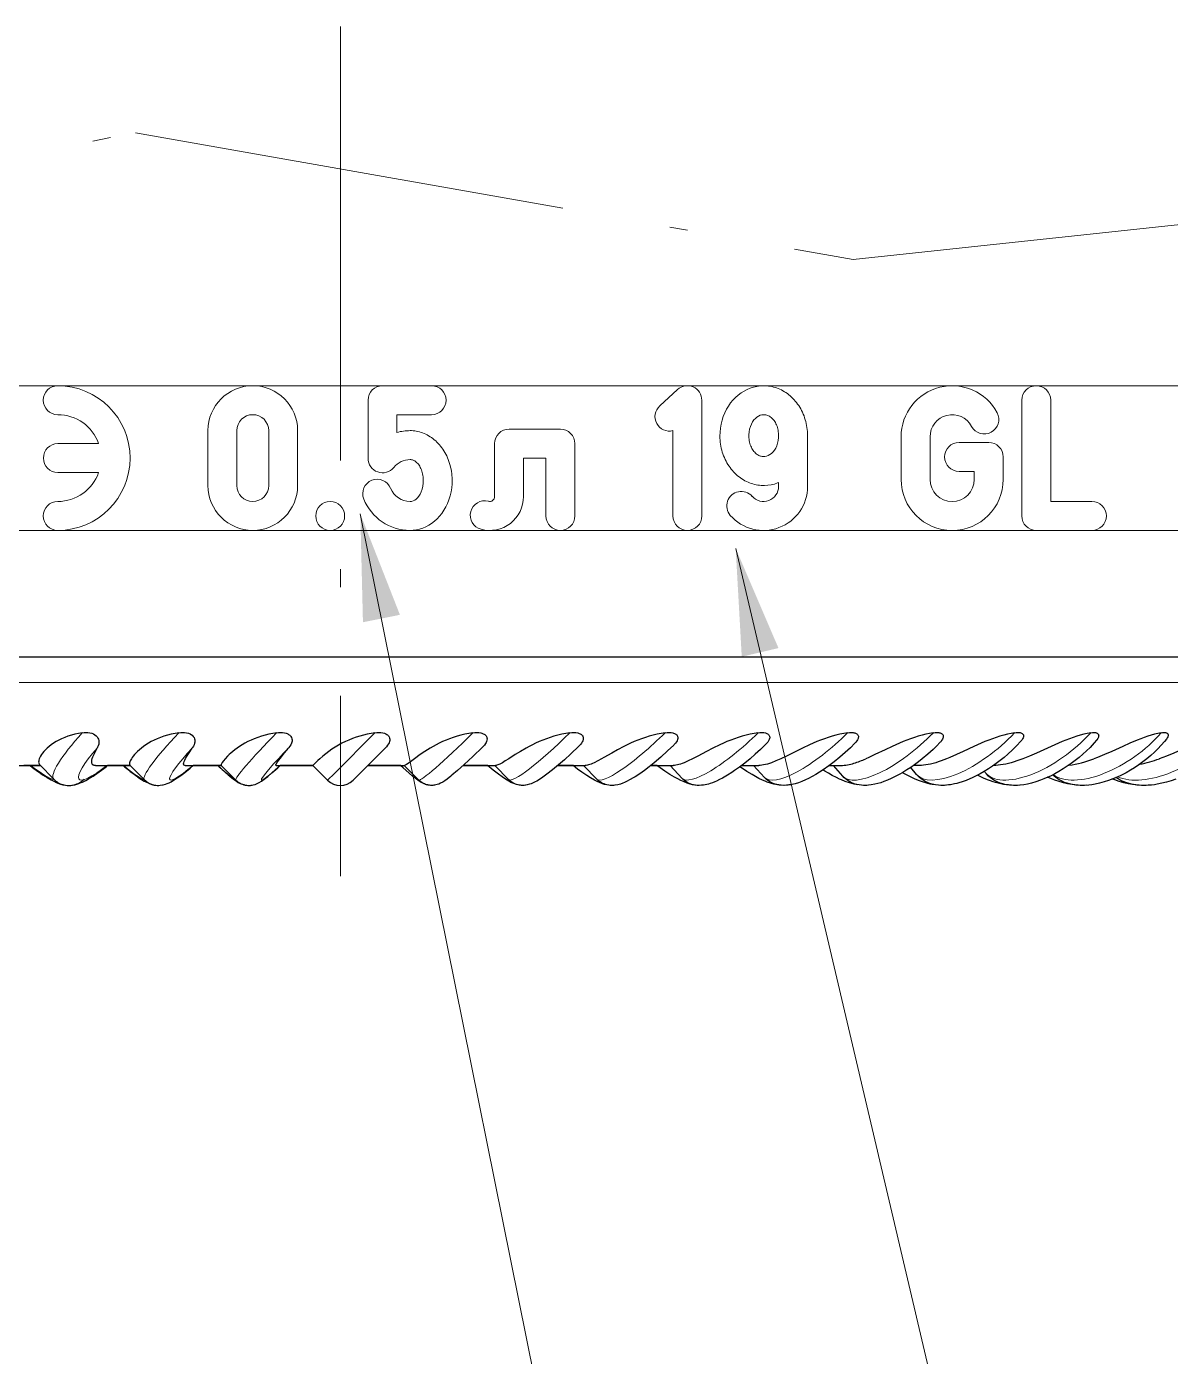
# Model space of a CAD drawing. Extents: x 0 to 297, y 0 to 420.
# Drawn here: x 215.02 to 246.64, y 127.89 to 164.65 of the extents above; entities that cross this region are included whole.
import ezdxf

# ---------------------------------------------------------------- set-up
doc = ezdxf.new("R2010")
doc.units = 0
doc.linetypes.add('DASHDOT', pattern=[18.5, 12, -3, 0.5, -3])

msp = doc.modelspace()

# ---------------------------------------------------------------- linework, layer by layer
at = {"linetype": 'DASHDOT', "lineweight": 13}
for p, q in [((223.697, 164.652), (223.697, 141.16)), ((183.96, 155.135), (218.029, 161.716)), ((218.029, 161.716), (237.876, 158.213)), ((237.876, 158.213), (263.559, 160.973))]:
    msp.add_line(p, q, dxfattribs=at)
at = {"lineweight": 13}
for p, q in [((217.071, 154.723), (194.957, 154.723)), ((217.071, 154.723), (265.689, 154.723)), ((216.147, 150.723), (194.544, 150.723)), ((216.147, 150.723), (272.272, 150.723)), ((216.147, 150.723), (265.689, 150.723)), ((238.997, 146.517), (191.785, 146.517))]:
    msp.add_line(p, q, dxfattribs=at)
at = {"lineweight": 13, "ltscale": 0.033931}
msp.add_line((226.219, 154.723), (224.862, 154.723), dxfattribs=at)
at = {"lineweight": 13, "ltscale": 0.016782}
msp.add_line((233.019, 154.618), (232.523, 154.165), dxfattribs=at)
at = {"lineweight": 13, "ltscale": 0.040173}
msp.add_line((224.462, 154.323), (224.462, 152.716), dxfattribs=at)
at = {"lineweight": 13, "ltscale": 0.08}
for p, q in [((233.688, 154.323), (233.688, 151.123)), ((242.533, 154.323), (242.533, 151.123))]:
    msp.add_line(p, q, dxfattribs=at)
at = {"lineweight": 13, "ltscale": 0.07}
msp.add_line((243.333, 154.323), (243.333, 151.523), dxfattribs=at)
at = {"lineweight": 13, "ltscale": 0.02393}
msp.add_line((226.219, 153.923), (225.262, 153.923), dxfattribs=at)
at = {"lineweight": 13, "ltscale": 0.012261}
msp.add_line((225.262, 153.923), (225.262, 153.433), dxfattribs=at)
at = {"lineweight": 13, "ltscale": 0.038042}
for p, q in [((220.037, 153.484), (220.037, 151.963)), ((220.837, 153.484), (220.837, 151.963)), ((221.715, 151.963), (221.715, 153.484)), ((222.515, 151.963), (222.515, 153.484))]:
    msp.add_line(p, q, dxfattribs=at)
at = {"lineweight": 13, "ltscale": 0.035481}
msp.add_line((229.779, 153.523), (228.36, 153.523), dxfattribs=at)
at = {"lineweight": 13, "ltscale": 0.058971}
msp.add_line((232.888, 153.481), (232.888, 151.123), dxfattribs=at)
at = {"lineweight": 13, "ltscale": 0.035063}
msp.add_line((236.611, 153.343), (236.611, 151.941), dxfattribs=at)
at = {"lineweight": 13, "ltscale": 0.029454}
for p, q in [((239.197, 153.312), (239.197, 152.134)), ((239.997, 153.312), (239.997, 152.134))]:
    msp.add_line(p, q, dxfattribs=at)
at = {"lineweight": 13, "ltscale": 0.028165}
for p, q in [((215.888, 153.123), (217.014, 153.123)), ((215.888, 152.323), (217.014, 152.323))]:
    msp.add_line(p, q, dxfattribs=at)
at = {"lineweight": 13, "ltscale": 0.036552}
msp.add_line((227.96, 153.123), (227.96, 151.661), dxfattribs=at)
at = {"lineweight": 13, "ltscale": 0.050007}
msp.add_line((230.179, 153.124), (230.179, 151.123), dxfattribs=at)
at = {"lineweight": 13, "ltscale": 0.020501}
msp.add_line((240.799, 153.154), (241.619, 153.154), dxfattribs=at)
at = {"lineweight": 13, "ltscale": 0.015485}
msp.add_line((229.379, 152.723), (228.76, 152.723), dxfattribs=at)
at = {"lineweight": 13, "ltscale": 0.026552}
msp.add_line((228.76, 152.723), (228.76, 151.661), dxfattribs=at)
at = {"lineweight": 13, "ltscale": 0.04}
msp.add_line((229.379, 151.123), (229.379, 152.723), dxfattribs=at)
at = {"lineweight": 13, "ltscale": 0.015493}
msp.add_line((242.019, 152.754), (242.019, 152.134), dxfattribs=at)
at = {"lineweight": 13, "ltscale": 0.010501}
msp.add_line((240.799, 152.354), (241.219, 152.354), dxfattribs=at)
at = {"lineweight": 13, "ltscale": 0.005493}
msp.add_line((241.219, 152.354), (241.219, 152.134), dxfattribs=at)
at = {"lineweight": 13, "ltscale": 0.002642}
msp.add_line((235.811, 152.046), (235.811, 151.941), dxfattribs=at)
at = {"lineweight": 13, "ltscale": 0.028433}
msp.add_line((243.333, 151.523), (244.47, 151.523), dxfattribs=at)
at = {"lineweight": 13, "ltscale": 0.038433}
msp.add_line((242.933, 150.723), (244.47, 150.723), dxfattribs=at)
at = {"lineweight": 30}
msp.add_line((239.101, 147.223), (191.567, 147.223), dxfattribs=at)
at = {"lineweight": 30, "ltscale": 0.41815}
msp.add_line((255.827, 147.223), (239.101, 147.223), dxfattribs=at)
at = {"lineweight": 13, "ltscale": 0.415315}
msp.add_line((255.609, 146.517), (238.997, 146.517), dxfattribs=at)
at = {"lineweight": 13, "ltscale": 0.039685}
msp.add_line((224.652, 145.128), (223.53, 144.006), dxfattribs=at)
at = {"lineweight": 30, "ltscale": 0.026236}
msp.add_line((224.936, 144.705), (224.194, 143.963), dxfattribs=at)
at = {"lineweight": 30, "ltscale": 0.022856}
msp.add_line((214.495, 144.223), (215.409, 144.223), dxfattribs=at)
at = {"lineweight": 30, "ltscale": 0.011518}
msp.add_line((215.408, 144.223), (214.947, 144.223), dxfattribs=at)
at = {"lineweight": 30, "ltscale": 0.014096}
msp.add_line((215.772, 143.846), (215.38, 144.252), dxfattribs=at)
at = {"lineweight": 30, "ltscale": 0.024158}
msp.add_line((216.926, 144.223), (217.892, 144.223), dxfattribs=at)
at = {"lineweight": 30, "ltscale": 0.015733}
msp.add_line((217.893, 144.223), (217.263, 144.223), dxfattribs=at)
at = {"lineweight": 30, "ltscale": 0.014206}
msp.add_line((218.278, 143.831), (217.88, 144.236), dxfattribs=at)
at = {"lineweight": 30, "ltscale": 0.025184}
msp.add_line((219.409, 144.223), (220.417, 144.223), dxfattribs=at)
at = {"lineweight": 30, "ltscale": 0.01963}
msp.add_line((220.417, 144.223), (219.631, 144.223), dxfattribs=at)
at = {"lineweight": 30, "ltscale": 0.014264}
msp.add_line((220.809, 143.823), (220.406, 144.227), dxfattribs=at)
at = {"lineweight": 30, "ltscale": 0.025377}
for p, q in [((221.925, 144.223), (222.94, 144.223)), ((224.454, 144.223), (225.469, 144.223))]:
    msp.add_line(p, q, dxfattribs=at)
at = {"lineweight": 30, "ltscale": 0.02263}
msp.add_line((222.94, 144.223), (222.035, 144.223), dxfattribs=at)
at = {"lineweight": 30, "ltscale": 0.014268}
msp.add_line((223.344, 143.82), (222.94, 144.223), dxfattribs=at)
at = {"lineweight": 30, "ltscale": 0.014269}
for p, q in [((223.344, 143.82), (222.94, 144.223)), ((224.051, 143.82), (224.454, 144.223))]:
    msp.add_line(p, q, dxfattribs=at)
at = {"lineweight": 30, "ltscale": 0.022631}
msp.add_line((225.359, 144.223), (224.454, 144.223), dxfattribs=at)
at = {"lineweight": 30, "ltscale": 0.014222}
msp.add_line((225.864, 143.823), (225.462, 144.226), dxfattribs=at)
at = {"lineweight": 30, "ltscale": 0.016824}
msp.add_line((227.763, 144.223), (227.09, 144.223), dxfattribs=at)
at = {"lineweight": 30, "ltscale": 0.022379}
msp.add_line((227.09, 144.223), (227.985, 144.223), dxfattribs=at)
at = {"lineweight": 30, "ltscale": 0.01375}
msp.add_line((228.35, 143.831), (227.964, 144.223), dxfattribs=at)
at = {"lineweight": 30, "ltscale": 0.019133}
msp.add_line((229.703, 144.223), (230.468, 144.223), dxfattribs=at)
at = {"lineweight": 30, "ltscale": 0.010676}
msp.add_line((230.131, 144.223), (229.704, 144.223), dxfattribs=at)
at = {"lineweight": 30, "ltscale": 0.013103}
msp.add_line((230.783, 143.846), (230.419, 144.223), dxfattribs=at)
at = {"lineweight": 30, "ltscale": 0.004338}
msp.add_line((232.448, 144.223), (232.275, 144.223), dxfattribs=at)
at = {"lineweight": 30, "ltscale": 0.015615}
msp.add_line((232.275, 144.223), (232.9, 144.223), dxfattribs=at)
at = {"lineweight": 30, "ltscale": 0.012199}
msp.add_line((233.145, 143.868), (232.811, 144.223), dxfattribs=at)
at = {"lineweight": 30, "ltscale": 0.011954}
msp.add_line((234.783, 144.223), (235.261, 144.223), dxfattribs=at)
at = {"lineweight": 30, "ltscale": 0.011036}
msp.add_line((235.417, 143.896), (235.121, 144.223), dxfattribs=at)
at = {"lineweight": 30, "ltscale": 0.008101}
msp.add_line((237.211, 144.223), (237.535, 144.223), dxfattribs=at)
at = {"lineweight": 30, "ltscale": 0.009593}
msp.add_line((237.582, 143.933), (237.331, 144.223), dxfattribs=at)
at = {"lineweight": 30, "ltscale": 0.006278}
msp.add_line((239.623, 143.978), (239.464, 144.172), dxfattribs=at)
at = {"lineweight": 30, "ltscale": 0.004112}
msp.add_line((239.703, 144.223), (239.539, 144.223), dxfattribs=at)
at = {"lineweight": 13, "ltscale": 0.00658}
msp.add_line((223.53, 144.006), (223.344, 143.82), dxfattribs=at)
at = {"lineweight": 30, "ltscale": 0.00505}
msp.add_line((224.194, 143.963), (224.051, 143.82), dxfattribs=at)
at = {"lineweight": 30, "ltscale": 0.000997215}
msp.add_line((241.525, 144.033), (241.501, 144.064), dxfattribs=at)
at = {"lineweight": 13}
for points in [[(236.611, 153.343), (236.61, 153.399), (236.607, 153.455), (236.602, 153.511), (236.595, 153.567), (236.586, 153.622), (236.575, 153.676), (236.562, 153.73), (236.548, 153.783), (236.531, 153.836), (236.513, 153.887), (236.493, 153.938), (236.471, 153.988), (236.447, 154.036), (236.422, 154.083), (236.395, 154.129), (236.367, 154.174), (236.337, 154.217), (236.306, 154.259), (236.273, 154.299), (236.239, 154.337), (236.204, 154.374), (236.168, 154.409), (236.131, 154.443), (236.092, 154.475), (236.053, 154.505), (236.013, 154.533), (235.972, 154.559), (235.93, 154.583), (235.887, 154.606), (235.844, 154.626), (235.8, 154.645), (235.756, 154.661), (235.712, 154.676), (235.666, 154.688), (235.621, 154.699), (235.575, 154.708), (235.53, 154.714), (235.484, 154.719), (235.437, 154.722), (235.391, 154.722), (235.345, 154.721), (235.299, 154.717), (235.207, 154.705), (235.117, 154.684), (235.028, 154.656), (234.94, 154.619), (234.855, 154.575), (234.774, 154.524), (234.695, 154.465), (234.62, 154.399), (234.55, 154.326), (234.485, 154.247), (234.425, 154.162), (234.371, 154.071), (234.323, 153.975), (234.282, 153.874), (234.248, 153.77), (234.221, 153.663), (234.203, 153.553), (234.192, 153.442), (234.188, 153.33), (234.19, 153.274), (234.193, 153.218), (234.199, 153.163), (234.206, 153.107), (234.216, 153.052), (234.227, 152.998), (234.24, 152.944), (234.255, 152.891), (234.272, 152.839), (234.291, 152.787), (234.312, 152.737), (234.334, 152.688), (234.358, 152.64), (234.384, 152.593), (234.411, 152.547), (234.44, 152.503), (234.47, 152.46), (234.501, 152.419), (234.534, 152.379), (234.568, 152.341), (234.604, 152.304), (234.64, 152.269), (234.678, 152.236), (234.716, 152.205), (234.756, 152.175), (234.796, 152.148), (234.837, 152.122), (234.88, 152.098), (234.922, 152.076), (234.965, 152.056), (235.009, 152.038), (235.054, 152.022), (235.098, 152.008), (235.144, 151.996), (235.189, 151.986), (235.235, 151.977), (235.281, 151.971), (235.327, 151.967), (235.373, 151.965), (235.419, 151.965), (235.511, 151.97), (235.603, 151.984), (235.693, 152.006), (235.782, 152.035), (235.811, 152.046)], [(225.624, 150.723), (225.669, 150.724), (225.713, 150.727), (225.801, 150.739), (225.888, 150.759), (225.974, 150.787), (226.058, 150.823), (226.14, 150.866), (226.219, 150.918), (226.295, 150.976), (226.368, 151.042), (226.436, 151.116), (226.5, 151.195), (226.558, 151.282), (226.611, 151.374), (226.657, 151.471), (226.697, 151.573), (226.73, 151.68), (226.756, 151.789), (226.774, 151.901), (226.784, 152.015), (226.786, 152.129), (226.784, 152.186), (226.78, 152.243), (226.774, 152.3), (226.766, 152.356), (226.756, 152.412), (226.745, 152.468), (226.731, 152.522), (226.715, 152.576), (226.698, 152.629), (226.679, 152.681), (226.658, 152.732), (226.636, 152.781), (226.611, 152.83), (226.586, 152.877), (226.558, 152.923), (226.53, 152.967), (226.5, 153.009), (226.468, 153.05), (226.435, 153.09), (226.402, 153.127), (226.367, 153.163), (226.331, 153.197), (226.294, 153.23), (226.256, 153.26), (226.217, 153.289), (226.177, 153.315), (226.137, 153.34), (226.096, 153.363), (226.055, 153.383), (226.012, 153.402), (225.97, 153.419), (225.927, 153.434), (225.884, 153.447), (225.84, 153.457), (225.796, 153.466), (225.752, 153.473), (225.708, 153.478), (225.664, 153.481), (225.624, 153.481)], [(225.624, 151.523), (225.646, 151.524), (225.667, 151.527), (225.709, 151.539), (225.751, 151.56), (225.791, 151.589), (225.83, 151.626), (225.867, 151.673), (225.901, 151.729), (225.931, 151.794), (225.955, 151.866), (225.973, 151.945), (225.983, 152.028), (225.986, 152.114), (225.985, 152.157), (225.981, 152.2), (225.976, 152.242), (225.968, 152.283), (225.959, 152.323), (225.948, 152.361), (225.936, 152.398), (225.921, 152.433), (225.906, 152.466), (225.889, 152.496), (225.872, 152.524), (225.853, 152.551), (225.834, 152.574), (225.814, 152.595), (225.794, 152.614), (225.773, 152.63), (225.752, 152.644), (225.731, 152.656), (225.71, 152.665), (225.688, 152.672), (225.667, 152.677), (225.645, 152.68), (225.624, 152.681)], [(224.248, 151.183), (231.039, 117.505), (174.046, 117.505)], [(234.624, 150.227), (245.128, 105.524), (168.253, 105.524)]]:
    msp.add_lwpolyline(points, dxfattribs=at)
msp.add_lwpolyline([(235.4, 153.922), (235.376, 153.921), (235.351, 153.918), (235.304, 153.906), (235.257, 153.886), (235.211, 153.858), (235.168, 153.821), (235.127, 153.777), (235.09, 153.724), (235.057, 153.663), (235.03, 153.596), (235.009, 153.523), (234.995, 153.445), (234.989, 153.365), (234.989, 153.325), (234.991, 153.285), (234.995, 153.245), (235.001, 153.205), (235.008, 153.167), (235.018, 153.129), (235.029, 153.092), (235.042, 153.057), (235.057, 153.024), (235.073, 152.992), (235.09, 152.962), (235.109, 152.934), (235.128, 152.909), (235.149, 152.885), (235.17, 152.863), (235.192, 152.844), (235.215, 152.826), (235.238, 152.811), (235.261, 152.798), (235.285, 152.787), (235.309, 152.779), (235.333, 152.772), (235.357, 152.768), (235.382, 152.765), (235.406, 152.765), (235.43, 152.766), (235.478, 152.775), (235.525, 152.792), (235.571, 152.818), (235.616, 152.851), (235.658, 152.893), (235.696, 152.943), (235.731, 153.001), (235.76, 153.065), (235.784, 153.137), (235.8, 153.213), (235.809, 153.292), (235.81, 153.372), (235.808, 153.413), (235.803, 153.453), (235.797, 153.492), (235.789, 153.53), (235.779, 153.568), (235.767, 153.604), (235.753, 153.638), (235.738, 153.671), (235.722, 153.703), (235.704, 153.732), (235.686, 153.759), (235.666, 153.785), (235.645, 153.808), (235.623, 153.829), (235.601, 153.848), (235.578, 153.865), (235.555, 153.879), (235.532, 153.892), (235.508, 153.902), (235.484, 153.91), (235.46, 153.916), (235.436, 153.92)], close=True, dxfattribs=at)
at = {"lineweight": 30}
for points in [[(216.563, 145.128), (216.46, 145.11), (216.359, 145.088), (216.262, 145.062), (216.167, 145.033), (216.077, 145), (215.992, 144.965), (215.911, 144.926), (215.836, 144.885), (215.766, 144.841), (215.701, 144.797), (215.643, 144.751), (215.59, 144.705), (215.542, 144.659), (215.501, 144.614), (215.465, 144.569), (215.434, 144.526), (215.409, 144.485), (215.388, 144.446), (215.373, 144.409)], [(216.563, 145.128), (216.614, 145.135), (216.667, 145.137), (216.719, 145.135), (216.772, 145.128), (216.823, 145.115), (216.87, 145.096), (216.912, 145.073), (216.947, 145.045), (216.975, 145.014), (216.996, 144.982), (217.011, 144.949), (217.02, 144.917), (217.024, 144.885), (217.023, 144.854), (217.016, 144.81), (217.004, 144.768), (216.986, 144.729), (216.973, 144.705)], [(219.232, 145.128), (219.126, 145.11), (219.021, 145.088), (218.92, 145.062), (218.821, 145.033), (218.726, 145), (218.636, 144.965), (218.549, 144.926), (218.468, 144.885), (218.392, 144.841), (218.321, 144.797), (218.255, 144.751), (218.195, 144.705), (218.14, 144.659), (218.09, 144.614), (218.046, 144.569), (218.007, 144.526), (217.973, 144.485), (217.944, 144.446), (217.92, 144.409)], [(219.232, 145.128), (219.285, 145.135), (219.338, 145.137), (219.392, 145.135), (219.445, 145.128), (219.495, 145.115), (219.541, 145.096), (219.582, 145.073), (219.599, 145.059), (219.629, 145.03), (219.651, 144.998), (219.666, 144.965), (219.674, 144.933), (219.677, 144.901), (219.675, 144.869), (219.669, 144.839), (219.655, 144.796), (219.635, 144.755), (219.611, 144.717), (219.603, 144.705)], [(221.935, 145.128), (221.826, 145.11), (221.719, 145.088), (221.614, 145.062), (221.512, 145.033), (221.413, 145), (221.318, 144.965), (221.227, 144.926), (221.14, 144.885), (221.058, 144.841), (220.981, 144.797), (220.909, 144.751), (220.841, 144.705), (220.779, 144.659), (220.723, 144.614), (220.671, 144.569), (220.624, 144.526), (220.581, 144.485), (220.511, 144.409)], [(221.935, 145.128), (221.989, 145.135), (222.043, 145.137), (222.097, 145.135), (222.15, 145.128), (222.199, 145.115), (222.222, 145.106), (222.244, 145.096), (222.264, 145.085), (222.283, 145.073), (222.299, 145.059), (222.314, 145.045), (222.327, 145.03), (222.346, 144.998), (222.357, 144.965), (222.362, 144.933), (222.362, 144.901), (222.357, 144.869), (222.347, 144.839), (222.328, 144.796), (222.303, 144.755), (222.274, 144.717), (222.264, 144.705)], [(224.652, 145.128), (224.707, 145.135), (224.761, 145.137), (224.815, 145.135), (224.867, 145.128), (224.915, 145.115), (224.938, 145.106), (224.958, 145.096), (224.978, 145.085), (224.995, 145.073), (225.01, 145.059), (225.023, 145.045), (225.035, 145.03), (225.044, 145.014), (225.056, 144.982), (225.061, 144.949), (225.06, 144.917), (225.053, 144.885), (225.043, 144.854), (225.028, 144.824), (225.002, 144.782), (224.97, 144.742), (224.936, 144.705)], [(227.362, 145.128), (227.25, 145.11), (227.139, 145.088), (227.03, 145.062), (226.923, 145.033), (226.818, 145), (226.716, 144.965), (226.617, 144.926), (226.522, 144.885), (226.43, 144.841), (226.343, 144.797), (226.259, 144.751), (226.18, 144.705), (226.035, 144.614), (225.907, 144.526), (225.746, 144.409)], [(227.362, 145.128), (227.417, 145.135), (227.473, 145.137), (227.527, 145.135), (227.579, 145.127), (227.603, 145.121), (227.626, 145.113), (227.648, 145.104), (227.668, 145.094), (227.686, 145.082), (227.701, 145.069), (227.715, 145.055), (227.726, 145.04), (227.736, 145.024), (227.742, 145.008), (227.747, 144.992), (227.751, 144.958), (227.748, 144.925), (227.739, 144.892), (227.726, 144.86), (227.709, 144.83), (227.677, 144.786), (227.641, 144.745), (227.628, 144.732)], [(230.043, 145.128), (229.931, 145.11), (229.82, 145.088), (229.711, 145.062), (229.602, 145.033), (229.495, 145), (229.391, 144.965), (229.289, 144.926), (229.191, 144.885), (229.095, 144.841), (229.004, 144.797), (228.915, 144.751), (228.831, 144.705), (228.674, 144.614), (228.533, 144.526), (228.35, 144.409)], [(230.043, 145.128), (230.099, 145.135), (230.153, 145.137), (230.206, 145.135), (230.257, 145.127), (230.28, 145.121), (230.302, 145.113), (230.323, 145.104), (230.342, 145.094), (230.358, 145.082), (230.373, 145.069), (230.385, 145.055), (230.395, 145.04), (230.402, 145.024), (230.407, 145.008), (230.411, 144.992), (230.412, 144.975), (230.409, 144.942), (230.399, 144.909), (230.385, 144.877), (230.366, 144.845), (230.344, 144.815), (230.306, 144.773), (230.293, 144.759)], [(232.676, 145.128), (232.566, 145.11), (232.455, 145.088), (232.345, 145.062), (232.236, 145.033), (232.128, 145), (232.023, 144.965), (231.919, 144.926), (231.818, 144.885), (231.719, 144.841), (231.624, 144.797), (231.532, 144.751), (231.358, 144.659), (231.197, 144.569), (230.983, 144.446), (230.918, 144.409)], [(232.676, 145.128), (232.731, 145.135), (232.785, 145.137), (232.837, 145.135), (232.886, 145.127), (232.908, 145.121), (232.929, 145.113), (232.948, 145.104), (232.966, 145.093), (232.981, 145.081), (232.994, 145.068), (233.004, 145.054), (233.012, 145.039), (233.018, 145.024), (233.022, 145.007), (233.023, 144.991), (233.022, 144.974), (233.016, 144.941), (233.003, 144.908), (232.985, 144.875), (232.963, 144.844), (232.924, 144.8), (232.91, 144.785)], [(235.241, 145.128), (235.132, 145.11), (235.023, 145.088), (234.914, 145.062), (234.805, 145.033), (234.697, 145), (234.591, 144.965), (234.486, 144.926), (234.383, 144.885), (234.283, 144.841), (234.184, 144.797), (233.996, 144.705), (233.82, 144.614), (233.578, 144.485), (233.432, 144.409)], [(235.241, 145.128), (235.295, 145.135), (235.348, 145.137), (235.398, 145.135), (235.445, 145.127), (235.466, 145.12), (235.486, 145.113), (235.504, 145.103), (235.52, 145.093), (235.533, 145.081), (235.544, 145.067), (235.553, 145.053), (235.559, 145.038), (235.563, 145.022), (235.565, 145.006), (235.564, 144.989), (235.561, 144.972), (235.551, 144.939), (235.534, 144.905), (235.513, 144.873), (235.488, 144.842), (235.459, 144.812)], [(237.718, 145.128), (237.612, 145.11), (237.504, 145.088), (237.397, 145.062), (237.29, 145.033), (237.183, 145), (237.076, 144.965), (236.971, 144.926), (236.867, 144.885), (236.765, 144.841), (236.665, 144.797), (236.471, 144.705), (236.286, 144.614), (236.029, 144.485), (235.871, 144.409)], [(237.718, 145.128), (237.771, 145.135), (237.823, 145.137), (237.871, 145.134), (237.894, 145.131), (237.915, 145.126), (237.935, 145.12), (237.954, 145.112), (237.97, 145.102), (237.984, 145.091), (237.995, 145.079), (238.005, 145.066), (238.011, 145.051), (238.015, 145.036), (238.017, 145.02), (238.017, 145.003), (238.014, 144.986), (238.01, 144.969), (237.995, 144.936), (237.975, 144.902), (237.95, 144.869), (237.921, 144.838)], [(240.089, 145.128), (239.985, 145.11), (239.881, 145.088), (239.776, 145.062), (239.671, 145.033), (239.565, 145), (239.46, 144.965), (239.355, 144.926), (239.251, 144.885), (239.148, 144.841), (238.946, 144.751), (238.752, 144.659), (238.475, 144.526), (238.301, 144.446), (238.218, 144.409)], [(240.277, 144.865), (240.177, 144.762), (240.081, 144.67), (239.933, 144.535), (239.78, 144.407), (239.675, 144.324), (239.569, 144.246), (239.463, 144.171), (239.355, 144.1), (239.248, 144.033), (239.14, 143.971), (239.054, 143.925), (238.926, 143.862)], [(240.089, 145.128), (240.14, 145.135), (240.19, 145.137), (240.236, 145.134), (240.258, 145.131), (240.278, 145.126), (240.296, 145.119), (240.313, 145.111), (240.327, 145.101), (240.339, 145.09), (240.349, 145.077), (240.356, 145.063), (240.36, 145.049), (240.362, 145.033), (240.362, 145.017), (240.359, 145), (240.355, 144.983), (240.339, 144.949), (240.318, 144.915), (240.291, 144.881), (240.277, 144.865)], [(242.334, 145.128), (242.235, 145.11), (242.134, 145.088), (242.033, 145.062), (241.93, 145.033), (241.827, 145), (241.723, 144.965), (241.62, 144.926), (241.516, 144.885), (241.413, 144.841), (241.21, 144.751), (240.915, 144.614), (240.725, 144.526), (240.543, 144.446), (240.454, 144.409)], [(242.508, 144.893), (242.39, 144.767), (242.276, 144.655), (242.146, 144.536), (242.043, 144.448), (241.937, 144.364), (241.829, 144.282), (241.725, 144.208), (241.613, 144.134), (241.496, 144.062), (241.384, 143.997), (241.27, 143.937), (241.157, 143.883), (241.101, 143.858)], [(242.334, 145.128), (242.382, 145.135), (242.428, 145.137), (242.47, 145.135), (242.49, 145.132), (242.508, 145.127), (242.525, 145.121), (242.539, 145.113), (242.552, 145.104), (242.563, 145.094), (242.571, 145.082), (242.577, 145.069), (242.581, 145.055), (242.582, 145.04), (242.581, 145.025), (242.578, 145.008), (242.573, 144.992), (242.557, 144.959), (242.535, 144.925), (242.508, 144.893)], [(244.438, 145.128), (244.344, 145.11), (244.248, 145.088), (244.15, 145.062), (244.051, 145.033), (243.951, 145), (243.85, 144.965), (243.748, 144.926), (243.646, 144.885), (243.442, 144.797), (243.24, 144.705), (242.943, 144.569), (242.75, 144.485), (242.656, 144.446), (242.563, 144.409)], [(244.597, 144.921), (244.533, 144.847), (244.419, 144.725), (244.323, 144.63), (244.223, 144.538), (244.119, 144.449), (244.012, 144.363), (243.902, 144.281), (243.79, 144.202), (243.675, 144.128), (243.559, 144.058), (243.442, 143.993), (243.324, 143.933), (243.205, 143.879), (243.146, 143.854)], [(244.438, 145.128), (244.484, 145.135), (244.527, 145.137), (244.567, 145.135), (244.585, 145.131), (244.601, 145.127), (244.616, 145.12), (244.629, 145.112), (244.639, 145.103), (244.648, 145.092), (244.654, 145.08), (244.658, 145.067), (244.659, 145.053), (244.658, 145.038), (244.655, 145.022), (244.65, 145.005), (244.633, 144.972), (244.611, 144.938), (244.597, 144.921)], [(246.384, 145.128), (246.295, 145.11), (246.204, 145.088), (246.111, 145.062), (246.017, 145.033), (245.92, 145), (245.823, 144.965), (245.724, 144.926), (245.524, 144.841), (245.322, 144.751), (245.02, 144.614), (244.821, 144.526), (244.625, 144.446), (244.528, 144.409)], [(246.529, 144.951), (246.478, 144.887), (246.386, 144.782), (246.294, 144.684), (246.197, 144.588), (246.096, 144.496), (245.99, 144.407), (245.881, 144.322), (245.768, 144.24), (245.652, 144.163), (245.534, 144.091), (245.414, 144.023), (245.293, 143.96), (245.17, 143.903), (245.047, 143.851)], [(248.157, 145.128), (248.075, 145.11), (247.99, 145.088), (247.902, 145.062), (247.813, 145.033), (247.721, 145), (247.627, 144.965), (247.532, 144.926), (247.337, 144.841), (247.138, 144.751), (246.937, 144.659), (246.736, 144.569), (246.534, 144.485), (246.434, 144.446), (246.335, 144.409)], [(246.384, 145.128), (246.427, 145.135), (246.468, 145.137), (246.504, 145.134), (246.52, 145.131), (246.535, 145.126), (246.547, 145.12), (246.558, 145.111), (246.567, 145.102), (246.573, 145.091), (246.577, 145.078), (246.579, 145.065), (246.578, 145.05), (246.575, 145.035), (246.569, 145.019), (246.552, 144.985), (246.529, 144.951)], [(216.926, 144.223), (216.91, 144.224), (216.894, 144.227), (216.88, 144.23), (216.867, 144.236), (216.857, 144.243), (216.847, 144.252), (216.839, 144.262), (216.834, 144.274), (216.829, 144.287), (216.826, 144.301), (216.825, 144.335), (216.83, 144.374), (216.84, 144.418), (216.857, 144.466), (216.878, 144.52), (216.905, 144.578), (216.937, 144.639), (216.973, 144.705)], [(219.409, 144.223), (219.395, 144.225), (219.381, 144.23), (219.374, 144.236), (219.369, 144.243), (219.364, 144.259), (219.364, 144.274), (219.368, 144.301), (219.379, 144.335), (219.395, 144.374), (219.417, 144.418), (219.444, 144.466), (219.477, 144.52), (219.514, 144.578), (219.603, 144.705)], [(221.925, 144.223), (221.919, 144.225), (221.915, 144.229), (221.914, 144.236), (221.914, 144.242), (221.917, 144.252), (221.927, 144.274), (221.944, 144.301), (221.966, 144.335), (221.993, 144.374), (222.065, 144.466), (222.156, 144.578), (222.264, 144.705)], [(227.628, 144.732), (227.356, 144.471), (227.117, 144.248), (226.938, 144.087), (226.781, 143.953), (226.753, 143.929)], [(230.293, 144.759), (230.066, 144.545), (229.889, 144.384), (229.73, 144.246), (229.556, 144.101), (229.404, 143.983), (229.297, 143.906)], [(232.91, 144.785), (232.741, 144.626), (232.555, 144.458), (232.37, 144.3), (232.233, 144.19), (232.1, 144.089), (231.971, 143.997), (231.847, 143.915), (231.806, 143.89)], [(235.459, 144.812), (235.31, 144.668), (235.166, 144.537), (235.021, 144.412), (234.874, 144.293), (234.729, 144.182), (234.593, 144.085), (234.518, 144.034), (234.398, 143.957), (234.306, 143.903), (234.261, 143.878)], [(237.921, 144.838), (237.795, 144.713), (237.65, 144.579), (237.501, 144.45), (237.349, 144.328), (237.196, 144.212), (237.043, 144.105), (236.941, 144.039), (236.84, 143.978), (236.74, 143.921), (236.64, 143.869)], [(215.373, 144.409), (215.363, 144.375), (215.357, 144.343), (215.356, 144.315), (215.359, 144.29), (215.368, 144.269), (215.38, 144.252)], [(215.772, 143.846), (215.801, 143.818), (215.832, 143.792), (215.865, 143.769), (215.9, 143.747), (215.937, 143.729), (215.975, 143.712), (216.025, 143.696), (216.056, 143.688), (216.1, 143.68), (216.145, 143.675), (216.195, 143.673), (216.243, 143.675), (216.288, 143.68), (216.356, 143.693), (216.413, 143.708), (216.468, 143.726), (216.507, 143.741), (216.565, 143.766), (216.658, 143.812), (216.734, 143.853), (216.796, 143.89), (216.864, 143.933), (216.969, 144.003), (217.092, 144.092), (217.22, 144.189), (217.263, 144.223)], [(217.92, 144.409), (217.902, 144.378), (217.888, 144.349), (217.877, 144.323), (217.871, 144.299), (217.868, 144.279), (217.868, 144.262), (217.872, 144.247), (217.88, 144.236)], [(218.278, 143.831), (218.307, 143.805), (218.337, 143.781), (218.367, 143.759), (218.423, 143.728), (218.473, 143.706), (218.512, 143.694), (218.551, 143.684), (218.592, 143.678), (218.632, 143.674), (218.675, 143.674), (218.718, 143.676), (218.778, 143.685), (218.8, 143.69), (218.86, 143.707), (218.91, 143.725), (218.962, 143.748), (219.019, 143.777), (219.087, 143.816), (219.186, 143.879), (219.288, 143.951), (219.396, 144.032), (219.549, 144.154), (219.632, 144.223)], [(220.511, 144.409), (220.465, 144.353), (220.432, 144.305), (220.42, 144.286), (220.411, 144.268), (220.406, 144.254), (220.403, 144.242), (220.403, 144.233), (220.406, 144.227)], [(220.809, 143.823), (220.836, 143.798), (220.864, 143.775), (220.894, 143.754), (220.926, 143.735), (220.959, 143.719), (220.993, 143.705), (221.028, 143.693), (221.064, 143.684), (221.101, 143.678), (221.138, 143.674), (221.176, 143.673), (221.214, 143.675), (221.251, 143.68), (221.288, 143.687), (221.337, 143.701), (221.363, 143.71), (221.413, 143.732), (221.452, 143.752), (221.514, 143.79), (221.587, 143.842), (221.688, 143.921), (221.802, 144.017), (221.965, 144.16), (222.036, 144.224)], [(226.312, 143.681), (226.276, 143.676), (226.239, 143.674), (226.201, 143.674), (226.163, 143.677), (226.128, 143.683), (226.093, 143.69), (226.052, 143.702), (226.023, 143.713), (225.973, 143.735), (225.934, 143.757), (225.877, 143.793), (225.803, 143.845), (225.704, 143.923), (225.591, 144.018), (225.43, 144.16), (225.359, 144.223)], [(225.746, 144.409), (225.632, 144.324), (225.573, 144.281), (225.526, 144.249), (225.507, 144.238), (225.491, 144.23), (225.479, 144.225), (225.469, 144.223)], [(228.803, 143.678), (228.762, 143.674), (228.721, 143.674), (228.678, 143.676), (228.637, 143.682), (228.569, 143.696), (228.515, 143.713), (228.465, 143.733), (228.412, 143.757), (228.355, 143.788), (228.265, 143.842), (228.168, 143.907), (228.065, 143.981), (227.92, 144.093), (227.762, 144.223)], [(228.35, 144.409), (228.256, 144.35), (228.175, 144.301), (228.105, 144.264), (228.075, 144.249), (228.048, 144.238), (228.024, 144.23), (228.003, 144.225), (227.985, 144.223)], [(231.262, 143.676), (231.245, 143.675), (231.21, 143.673), (231.164, 143.674), (231.119, 143.679), (231.059, 143.688), (231, 143.702), (230.944, 143.72), (230.856, 143.754), (230.796, 143.781), (230.718, 143.821), (230.614, 143.881), (230.508, 143.948), (230.376, 144.038), (230.255, 144.127), (230.13, 144.224)], [(230.918, 144.409), (230.811, 144.35), (230.714, 144.301), (230.67, 144.281), (230.629, 144.264), (230.591, 144.249), (230.556, 144.238), (230.524, 144.23), (230.494, 144.225), (230.468, 144.223)], [(233.571, 143.675), (233.493, 143.683), (233.43, 143.694), (233.365, 143.71), (233.279, 143.737), (233.198, 143.768), (233.105, 143.809), (233.021, 143.851), (232.936, 143.897), (232.805, 143.975), (232.666, 144.066), (232.535, 144.158), (232.447, 144.223)], [(233.432, 144.409), (233.311, 144.35), (233.201, 144.301), (233.149, 144.281), (233.101, 144.264), (233.055, 144.249), (233.012, 144.238), (232.972, 144.23), (232.934, 144.225), (232.9, 144.223)], [(236.152, 143.697), (236.095, 143.685), (236.035, 143.677), (235.962, 143.673), (235.88, 143.676), (235.828, 143.681), (235.78, 143.689), (235.683, 143.709), (235.59, 143.735), (235.498, 143.767), (235.439, 143.79), (235.37, 143.819), (235.265, 143.869), (235.171, 143.918), (235.077, 143.972), (234.933, 144.06), (234.788, 144.157), (234.74, 144.191)], [(235.871, 144.409), (235.738, 144.35), (235.615, 144.301), (235.557, 144.281), (235.501, 144.264), (235.448, 144.249), (235.397, 144.238), (235.349, 144.23), (235.304, 144.225), (235.261, 144.223)], [(240.454, 144.409), (240.3, 144.35), (240.226, 144.324), (240.153, 144.301), (240.082, 144.281), (240.013, 144.264), (239.947, 144.249), (239.882, 144.238), (239.82, 144.23), (239.76, 144.225), (239.703, 144.223)], [(242.563, 144.409), (242.481, 144.379), (242.4, 144.35), (242.321, 144.324), (242.243, 144.301), (242.166, 144.281), (242.092, 144.264), (242.019, 144.249), (241.949, 144.238), (241.88, 144.23), (241.814, 144.225), (241.749, 144.223)], [(215.588, 143.89), (215.702, 143.824), (215.774, 143.787), (215.843, 143.755), (215.891, 143.735), (215.958, 143.712), (216.028, 143.692), (216.102, 143.679), (216.141, 143.675), (216.189, 143.673), (216.239, 143.675), (216.273, 143.679), (216.327, 143.688), (216.368, 143.699), (216.408, 143.713), (216.446, 143.729), (216.483, 143.748), (216.518, 143.769), (216.551, 143.793), (216.582, 143.818), (216.611, 143.846)], [(218.097, 143.906), (218.197, 143.839), (218.277, 143.792), (218.32, 143.768), (218.398, 143.731), (218.438, 143.715), (218.484, 143.7), (218.543, 143.685), (218.592, 143.678)], [(220.642, 143.929), (220.746, 143.847), (220.821, 143.793), (220.876, 143.758), (220.909, 143.74), (220.953, 143.72), (221.024, 143.695), (221.066, 143.684), (221.108, 143.677), (221.147, 143.674), (221.186, 143.674), (221.225, 143.676), (221.263, 143.682)], [(226.753, 143.929), (226.651, 143.849), (226.58, 143.798), (226.53, 143.765), (226.466, 143.731), (226.414, 143.708), (226.376, 143.696), (226.337, 143.686), (226.3, 143.679), (226.262, 143.675), (226.225, 143.673), (226.188, 143.675), (226.151, 143.679), (226.115, 143.685), (226.08, 143.694), (226.045, 143.706), (226.012, 143.72), (225.979, 143.736), (225.948, 143.754), (225.918, 143.775), (225.884, 143.804), (225.864, 143.823)], [(229.297, 143.906), (229.2, 143.841), (229.124, 143.795), (229.083, 143.772), (229.005, 143.735), (228.968, 143.72), (228.926, 143.705), (228.864, 143.688), (228.821, 143.68), (228.775, 143.675), (228.734, 143.673), (228.692, 143.675), (228.653, 143.679), (228.614, 143.686), (228.569, 143.698), (228.54, 143.708), (228.504, 143.723), (228.47, 143.74), (228.438, 143.76), (228.407, 143.782), (228.378, 143.806), (228.35, 143.831)], [(231.806, 143.89), (231.693, 143.824), (231.621, 143.787), (231.552, 143.755), (231.503, 143.735), (231.436, 143.712), (231.366, 143.692), (231.292, 143.679), (231.253, 143.675), (231.205, 143.673), (231.156, 143.675), (231.121, 143.679), (231.067, 143.688), (231.026, 143.699), (230.986, 143.713), (230.948, 143.729), (230.911, 143.748), (230.877, 143.769), (230.844, 143.793), (230.813, 143.818), (230.783, 143.846)], [(234.261, 143.878), (234.175, 143.833), (234.09, 143.792), (234.048, 143.774), (233.984, 143.748), (233.92, 143.726), (233.873, 143.712), (233.825, 143.699), (233.781, 143.69), (233.737, 143.682), (233.677, 143.676), (233.619, 143.673), (233.559, 143.675), (233.517, 143.68), (233.457, 143.691), (233.411, 143.703), (233.366, 143.719), (233.324, 143.737), (233.284, 143.758), (233.245, 143.783), (233.21, 143.808), (233.177, 143.837), (233.145, 143.868)], [(236.64, 143.869), (236.556, 143.828), (236.453, 143.784), (236.36, 143.749), (236.266, 143.72), (236.225, 143.709), (236.15, 143.693), (236.073, 143.681), (236.03, 143.676), (235.958, 143.673), (235.885, 143.676), (235.813, 143.685), (235.764, 143.695), (235.712, 143.709), (235.66, 143.728), (235.619, 143.746), (235.569, 143.773), (235.527, 143.8), (235.488, 143.829), (235.451, 143.861), (235.417, 143.896)], [(238, 143.69), (237.901, 143.709), (237.838, 143.725), (237.768, 143.745), (237.649, 143.786), (237.548, 143.827), (237.497, 143.849), (237.414, 143.888), (237.294, 143.95), (237.19, 144.008), (237.087, 144.069), (237.036, 144.102)], [(238.926, 143.862), (238.825, 143.818), (238.724, 143.779), (238.638, 143.749), (238.553, 143.724), (238.472, 143.705), (238.37, 143.686), (238.294, 143.677), (238.247, 143.674), (238.2, 143.673), (238.153, 143.674), (238.106, 143.677), (238.039, 143.686), (237.971, 143.7), (237.925, 143.712), (237.852, 143.739), (237.799, 143.763), (237.749, 143.792), (237.699, 143.825), (237.652, 143.862), (237.616, 143.896), (237.582, 143.933)], [(240.429, 143.677), (240.378, 143.674), (240.328, 143.673), (240.233, 143.677), (240.15, 143.685), (240.055, 143.701), (239.999, 143.712), (239.91, 143.734), (239.786, 143.771), (239.675, 143.811), (239.564, 143.856), (239.453, 143.907), (239.342, 143.963), (239.231, 144.023)], [(241.101, 143.858), (240.993, 143.813), (240.885, 143.774), (240.796, 143.746), (240.734, 143.729), (240.671, 143.714), (240.561, 143.693), (240.507, 143.685), (240.452, 143.679), (240.399, 143.675), (240.345, 143.673), (240.292, 143.674), (240.228, 143.678), (240.144, 143.688), (240.06, 143.706), (240.015, 143.719), (239.968, 143.735), (239.922, 143.753), (239.863, 143.782), (239.806, 143.815), (239.749, 143.856), (239.707, 143.89), (239.664, 143.932), (239.623, 143.978)], [(242.466, 143.679), (242.413, 143.675), (242.359, 143.674), (242.306, 143.674), (242.251, 143.676), (242.195, 143.68), (242.118, 143.689), (242.031, 143.703), (241.919, 143.726), (241.808, 143.756), (241.742, 143.776), (241.667, 143.801), (241.587, 143.831), (241.473, 143.878), (241.361, 143.929), (241.306, 143.956)], [(243.146, 143.854), (243.05, 143.816), (242.919, 143.771), (242.806, 143.739), (242.694, 143.712), (242.591, 143.694), (242.49, 143.681), (242.412, 143.675), (242.356, 143.673), (242.3, 143.674), (242.213, 143.679), (242.163, 143.685), (242.112, 143.692), (242.062, 143.702), (242.013, 143.714), (241.933, 143.74), (241.855, 143.771), (241.797, 143.801), (241.76, 143.822), (241.725, 143.845), (241.669, 143.886), (241.616, 143.932), (241.559, 143.991), (241.525, 144.033)], [(244.329, 143.678), (244.266, 143.675), (244.208, 143.673), (244.151, 143.674), (244.088, 143.677), (243.997, 143.685), (243.927, 143.695), (243.801, 143.717), (243.683, 143.745), (243.566, 143.778), (243.448, 143.818), (243.351, 143.854), (243.247, 143.898)], [(245.047, 143.851), (244.926, 143.806), (244.806, 143.768), (244.685, 143.735), (244.564, 143.709), (244.468, 143.693), (244.384, 143.683), (244.267, 143.675), (244.208, 143.673), (244.149, 143.674), (244.091, 143.677), (244.03, 143.683), (243.934, 143.697), (243.856, 143.714), (243.79, 143.733), (243.743, 143.749), (243.697, 143.766), (243.613, 143.806), (243.57, 143.829), (243.528, 143.855), (243.468, 143.897), (243.426, 143.931), (243.389, 143.965)], [(245.968, 143.674), (245.907, 143.673), (245.846, 143.675), (245.782, 143.678), (245.71, 143.684), (245.622, 143.695), (245.538, 143.708), (245.476, 143.72), (245.351, 143.749), (245.226, 143.784), (245.102, 143.825), (245.04, 143.848)], [(246.788, 143.849), (246.661, 143.804), (246.534, 143.765), (246.407, 143.732), (246.278, 143.706), (246.202, 143.694), (246.118, 143.684), (246.029, 143.677), (245.966, 143.674), (245.904, 143.673), (245.842, 143.675), (245.769, 143.679), (245.684, 143.688), (245.603, 143.701), (245.535, 143.716), (245.469, 143.734), (245.413, 143.751), (245.359, 143.771), (245.306, 143.794), (245.255, 143.819), (245.196, 143.851), (245.137, 143.888)]]:
    msp.add_lwpolyline(points, dxfattribs=at)
at = {"lineweight": 13}
msp.add_circle((223.415, 151.123), 0.4, dxfattribs=at)
for centre, radius, start, end in [((215.883, 154.323), 0.4, 90, 270), ((215.883, 152.723), 2, 270, 90), ((221.276, 153.484), 1.239, 0, 180), ((224.862, 154.323), 0.4, 90, 180), ((226.219, 154.323), 0.4, 270, 90), ((233.288, 154.323), 0.4, 0, 132.4149), ((240.608, 153.312), 1.411, 28.1271, 180), ((242.933, 154.323), 0.4, 0, 180), ((232.793, 153.87), 0.4, 132.4149, 283.8244), ((215.883, 152.723), 1.2, 19.4712, 90), ((221.276, 153.484), 0.439, 0, 180), ((240.608, 153.312), 0.611, 28.1271, 180), ((241.499, 153.789), 0.4, 208.1272, 28.1271), ((225.624, 152.102), 1.379, 90, 105.2397), ((228.36, 153.123), 0.4, 90, 180), ((229.779, 153.124), 0.4, 0, 90.0238), ((215.888, 152.723), 0.4, 90, 270), ((240.799, 152.754), 0.4, 90, 270), ((241.619, 152.754), 0.4, 0, 90), ((224.862, 152.716), 0.4, 180, 321.1532), ((225.624, 152.102), 0.579, 90, 141.1532), ((215.883, 152.723), 1.2, 270, 340.5288), ((221.276, 151.963), 1.239, 180, 360), ((221.276, 151.963), 0.439, 180, 360), ((224.715, 151.739), 0.4, 21.8037, 201.8037), ((225.624, 152.102), 0.579, 201.8037, 270), ((235.393, 151.941), 1.218, 221.1562, 360), ((235.393, 151.941), 0.418, 221.1562, 360), ((240.608, 152.134), 1.411, 180, 360), ((240.608, 152.134), 0.611, 180, 360), ((215.883, 151.123), 0.4, 90, 270), ((225.624, 152.102), 1.379, 201.8037, 270), ((227.686, 151.141), 0.4, 75.4029, 255.4029), ((227.822, 151.661), 0.938, 255.4029, 360), ((227.822, 151.661), 0.138, 255.4029, 360), ((234.777, 151.402), 0.4, 41.1562, 221.1562), ((244.47, 151.123), 0.4, 270, 90), ((229.779, 151.123), 0.4, 180, 360), ((233.288, 151.123), 0.4, 180, 360), ((242.933, 151.123), 0.4, 180, 270)]:
    msp.add_arc(centre, radius, start, end, dxfattribs=at)
at = {"lineweight": 30}
for centre, radius, start, end in [((225.032, 142.344), 2.809, 97.7693, 132.704), ((218.12, 147.93), 4.769, 231.0146, 237.9218), ((221.42, 148.574), 5.73, 229.4001, 234.5514), ((226.308, 150.759), 8.874, 227.4336, 230.3179), ((224.559, 142.776), 2.172, 131.2521, 138.2003), ((237.494, 145.473), 1.251, 271.8599, 288.6111), ((236.915, 147.369), 3.234, 287.6211, 293.7684), ((243.459, 147.135), 2.927, 277.342, 291.416), ((245.143, 147.659), 3.462, 280.8799, 290.1488), ((223.697, 144.173), 0.5, 225, 315), ((223.697, 144.173), 0.5, 225, 315)]:
    msp.add_arc(centre, radius, start, end, dxfattribs=at)
at = {"lineweight": 13}
for centre, major_axis, ratio, start_param, end_param in [((217.318, 145.34), (1.546, 1.494), 0.183013, 1.897757, 3.141593), ((219.81, 145.34), (1.532, 1.509), 0.122788, 1.83455, 3.141551), ((222.332, 145.34), (1.523, 1.517), 0.061628, 1.772293, 3.141592), ((227.387, 145.34), (1.523, 1.517), 0.061628, 3.141535, 4.634462), ((229.882, 145.34), (1.532, 1.509), 0.122788, 3.141591, 4.696719), ((232.33, 145.34), (1.546, 1.494), 0.183013, 3.141592, 4.759926), ((234.712, 145.34), (1.567, 1.472), 0.241845, 3.141676, 4.824576), ((237.01, 145.34), (1.593, 1.444), 0.298836, 3.141593, 4.891181), ((239.208, 145.34), (1.625, 1.408), 0.353553, 3.141594, 4.960274), ((241.287, 145.34), (1.663, 1.362), 0.40558, 3.141592, 5.032415), ((243.232, 145.34), (1.707, 1.307), 0.454519, 3.141591, 5.10818), ((245.028, 145.34), (1.755, 1.241), 0.5, 3.307222, 5.188157), ((246.662, 145.34), (1.809, 1.163), 0.541675, 3.496175, 5.272916), ((217.66, 144.987), (1.187, 1.146), 0.183013, 2.002024, 4.186359), ((220.159, 144.987), (1.176, 1.158), 0.122788, 1.938816, 4.123352), ((222.684, 144.987), (1.169, 1.164), 0.061628, 1.87656, 4.060302), ((214.723, 144.987), (1.187, -1.146), 0.183013, 5.240591, 5.974744), ((217.164, 144.987), (1.176, -1.158), 0.122788, 5.304252, 6.077653), ((219.655, 144.987), (1.169, -1.164), 0.061628, 5.366993, 6.185251)]:
    msp.add_ellipse(centre, major_axis=major_axis, ratio=ratio, start_param=start_param, end_param=end_param, dxfattribs=at)
for points in [[(225.343, 148.39), (224.248, 151.183), (224.321, 148.184)], [(235.807, 147.47), (234.624, 150.227), (234.792, 147.232)]]:
    msp.add_solid(points, dxfattribs=at)

doc.saveas('drawing.dxf')
